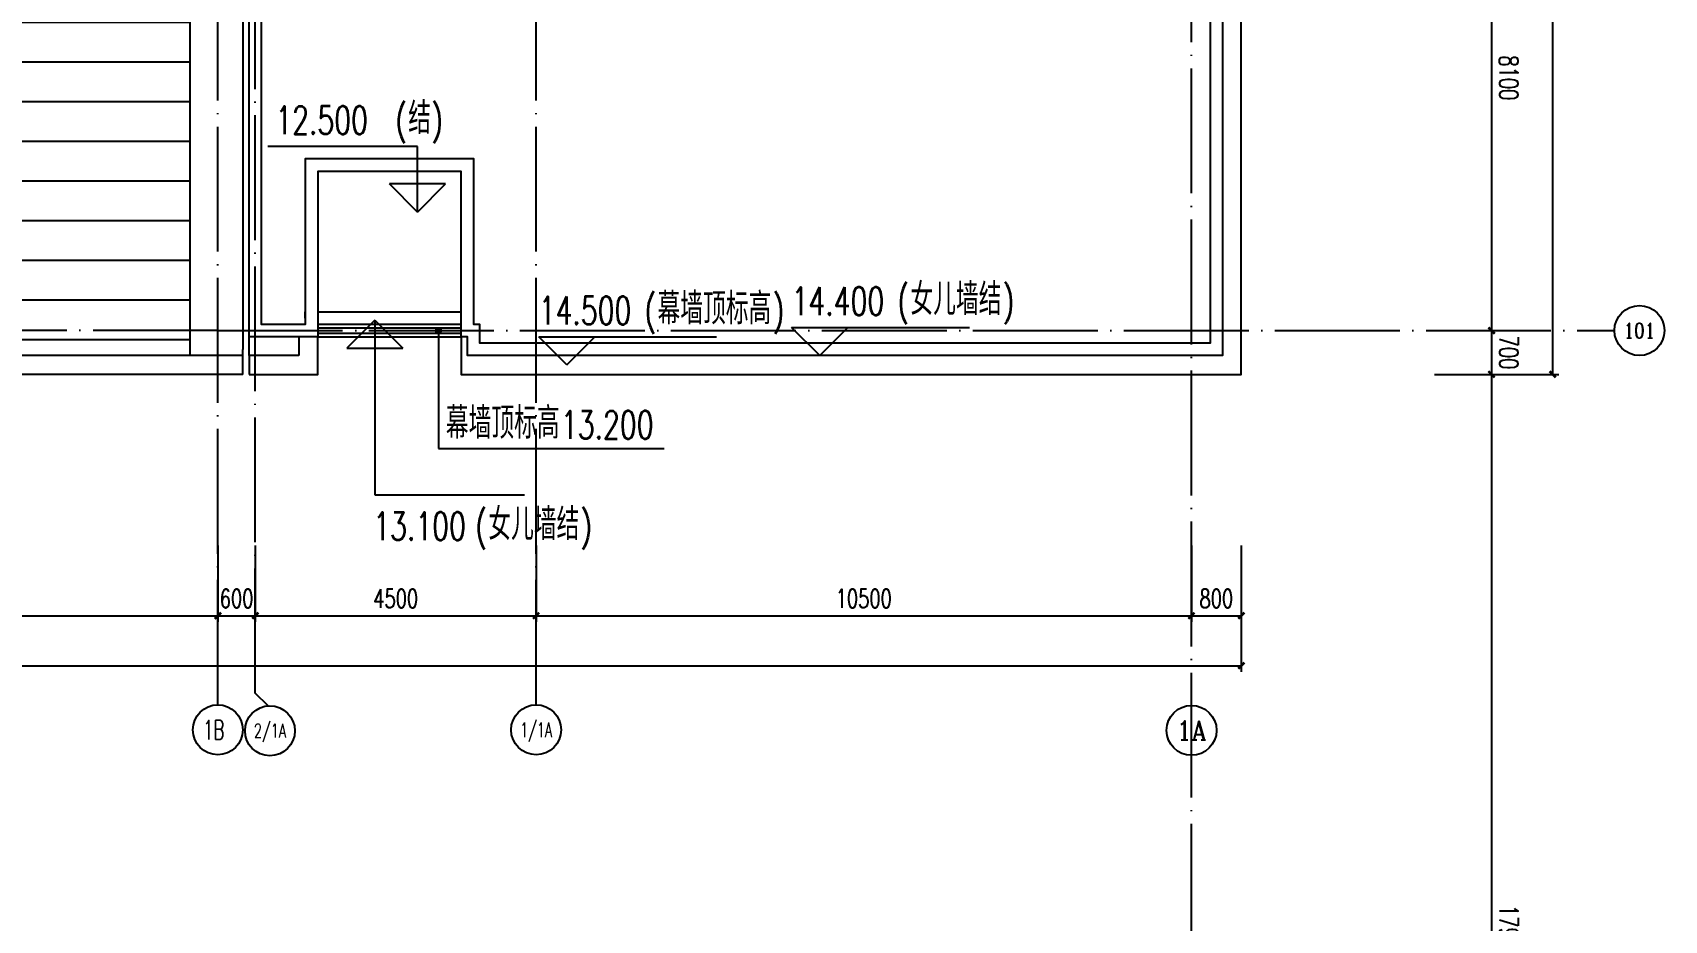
# Model space of a CAD drawing. Extents: x -555607 to 460190, y 498714 to 1664455.
# Drawn here: x 352578 to 378725, y 732373 to 746594 of the extents above; entities that cross this region are included whole.
import ezdxf
from ezdxf.enums import TextEntityAlignment as Align

# ---------------------------------------------------------------- set-up
doc = ezdxf.new("R2010")
doc.units = 0
doc.header["$LTSCALE"] = 1000
doc.header["$MEASUREMENT"] = 0
doc.linetypes.add('DOTE', pattern=[2.42, 2, -0.2, 0.02, -0.2])
doc.layers.get('Defpoints').update_dxf_attribs({"color": 210})
for name, color, linetype in [('A-AXIS-D', 1, 'Continuous'), ('A-AXIS-DOTE', 14, 'DOTE'), ('A-AXIS-SYMB', 3, 'Continuous'), ('A-DRAIN', 142, 'Continuous'), ('A-HATCH-2', 251, 'Continuous'), ('A-LIN-V', 9, 'Continuous'), ('A-SFCE', 30, 'Continuous'), ('A-WINDOW', 8, 'Continuous')]:
    doc.layers.add(name, color=color, linetype=linetype)
doc.styles.add('_TCH_AXIS', font='COMPLEX', dxfattribs={"bigfont": 'GBCBIG'})
doc.styles.add('_TCH_DIM', font='SIMPLEX', dxfattribs={"bigfont": 'GBCBIG'})
doc.styles.add('_TCH_DIM_T3', font='SIMPLEX', dxfattribs={"width": 0.705882, "bigfont": 'GBCBIG'})
doc.styles.add('A-DIM_T3', font='SIMPLEX', dxfattribs={"width": 0.705882, "bigfont": 'GBCBIG'})
doc.dimstyles.new('_TCH_ARCH&&100', dxfattribs={"dimtxt": 297.5, "dimasz": 100, "dimexe": 100, "dimexo": 100, "dimgap": 126.25, "dimtad": 1, "dimdec": 0, "dimzin": 0, "dimdsep": 46, "dimtxsty": '_TCH_DIM_T3', "dimblk": 'ARCHTICK', "dimcen": 0.09, "dimclrt": 7, "dimazin": 2, "dimtfac": 1, "dimtdec": 0, "dimtix": 1, "dimtmove": 2, "dimatfit": 3, "dimfxl": 100, "dimtolj": 1, "dimtzin": 0, "dimarcsym": 0})
doc.dimstyles.new('A-DIM&&100', dxfattribs={"dimtxt": 297.5, "dimasz": 100, "dimexe": 100, "dimexo": 100, "dimgap": 126.25, "dimtad": 1, "dimdec": 0, "dimzin": 0, "dimdsep": 46, "dimtxsty": 'A-DIM_T3', "dimblk": 'ARCHTICK', "dimcen": 0.09, "dimclrt": 7, "dimazin": 2, "dimtfac": 1, "dimtdec": 0, "dimtix": 1, "dimtmove": 2, "dimatfit": 3, "dimfxl": 1, "dimtolj": 1, "dimtzin": 0, "dimarcsym": 0})

# ---------------------------------------------------------------- blocks, each defined once
blk = doc.blocks.new('_ArchTick')
at = {"color": 0, "linetype": 'ByBlock', "const_width": 0.4}
blk.add_lwpolyline([(-0.5, -0.5), (0.5, 0.5)], dxfattribs=at)
blk = doc.blocks.new('*D339')
at = {"layer": 'A-AXIS-D', "color": 0, "lineweight": -2, "transparency": 16777216}
for p, q in [((375040, 749920), (376056, 749920)), ((375956, 749920), (375956, 741820)), ((375040, 741820), (376056, 741820))]:
    blk.add_line(p, q, dxfattribs=at)
at = {"layer": 'Defpoints', "color": 0, "transparency": 16777216}
for p in [(374940, 749920), (374940, 741820), (375956, 741820)]:
    blk.add_point(p, dxfattribs=at)
at = {"layer": 'A-AXIS-D', "color": 0, "lineweight": -2, "transparency": 16777216, "xscale": 100, "yscale": 100, "zscale": 100}
for p, rotation in [((375956, 749920), 90), ((375956, 741820), 270)]:
    blk.add_blockref('_ArchTick', p, dxfattribs=dict(at, rotation=rotation))
at = {"layer": 'A-AXIS-D', "color": 7, "transparency": 16777216, "insert": (376231, 745870), "char_height": 297.5, "attachment_point": 5, "rotation": 270, "style": 'A-DIM_T3'}
blk.add_mtext('\\A1;8100', dxfattribs=at)
blk = doc.blocks.new('*D340')
at = {"layer": 'A-AXIS-D', "color": 0, "lineweight": -2, "transparency": 16777216}
for p, q in [((375040, 741820), (376056, 741820)), ((375956, 741820), (375956, 741120)), ((375040, 741120), (376056, 741120))]:
    blk.add_line(p, q, dxfattribs=at)
at = {"layer": 'Defpoints', "color": 0, "transparency": 16777216}
for p in [(374940, 741820), (374940, 741120), (375956, 741120)]:
    blk.add_point(p, dxfattribs=at)
at = {"layer": 'A-AXIS-D', "color": 0, "lineweight": -2, "transparency": 16777216, "xscale": 100, "yscale": 100, "zscale": 100}
for p, rotation in [((375956, 741820), 90), ((375956, 741120), 270)]:
    blk.add_blockref('_ArchTick', p, dxfattribs=dict(at, rotation=rotation))
at = {"layer": 'A-AXIS-D', "color": 7, "transparency": 16777216, "insert": (376231, 741470), "char_height": 297.5, "attachment_point": 5, "rotation": 270, "style": 'A-DIM_T3'}
blk.add_mtext('\\A1;700', dxfattribs=at)
blk = doc.blocks.new('*D341')
at = {"layer": 'A-AXIS-D', "color": 0, "lineweight": -2, "transparency": 16777216}
for p, q in [((375040, 741120), (376056, 741120)), ((375956, 741120), (375956, 723220)), ((375040, 723220), (376056, 723220))]:
    blk.add_line(p, q, dxfattribs=at)
at = {"layer": 'Defpoints', "color": 0, "transparency": 16777216}
for p in [(374940, 741120), (374940, 723220), (375956, 723220)]:
    blk.add_point(p, dxfattribs=at)
at = {"layer": 'A-AXIS-D', "color": 0, "lineweight": -2, "transparency": 16777216, "xscale": 100, "yscale": 100, "zscale": 100}
for p, rotation in [((375956, 741120), 90), ((375956, 723220), 270)]:
    blk.add_blockref('_ArchTick', p, dxfattribs=dict(at, rotation=rotation))
at = {"layer": 'A-AXIS-D', "color": 7, "transparency": 16777216, "insert": (376231, 732170), "char_height": 297.5, "attachment_point": 5, "rotation": 270, "style": 'A-DIM_T3'}
blk.add_mtext('\\A1;17900', dxfattribs=at)
blk = doc.blocks.new('*D378')
at = {"layer": 'A-AXIS-D', "color": 0, "lineweight": -2, "transparency": 16777216}
for p, q in [((375140, 832520), (377035, 832520)), ((376935, 832520), (376935, 741120)), ((375140, 741120), (377035, 741120))]:
    blk.add_line(p, q, dxfattribs=at)
at = {"layer": 'Defpoints', "color": 0, "transparency": 16777216}
for p in [(375040, 832520), (375040, 741120), (376935, 741120)]:
    blk.add_point(p, dxfattribs=at)
at = {"layer": 'A-AXIS-D', "color": 0, "lineweight": -2, "transparency": 16777216, "xscale": 100, "yscale": 100, "zscale": 100}
for p, rotation in [((376935, 832520), 90), ((376935, 741120), 270)]:
    blk.add_blockref('_ArchTick', p, dxfattribs=dict(at, rotation=rotation))
at = {"layer": 'A-AXIS-D', "color": 7, "transparency": 16777216, "insert": (377210, 786820), "char_height": 297.5, "attachment_point": 5, "rotation": 270, "style": '_TCH_DIM_T3'}
blk.add_mtext('\\A1;91400', dxfattribs=at)
blk = doc.blocks.new('*D405')
at = {"layer": 'A-AXIS-D', "color": 0, "lineweight": -2, "transparency": 16777216}
for p, q in [((339046, 738380), (339046, 737153)), ((355546, 738380), (355546, 737153)), ((339046, 737253), (355546, 737253))]:
    blk.add_line(p, q, dxfattribs=at)
at = {"layer": 'Defpoints', "color": 0, "transparency": 16777216}
for p in [(339046, 738480), (355546, 738480), (355546, 737253)]:
    blk.add_point(p, dxfattribs=at)
at = {"layer": 'A-AXIS-D', "color": 0, "lineweight": -2, "transparency": 16777216, "xscale": 100, "yscale": 100, "zscale": 100, "rotation": 180}
blk.add_blockref('_ArchTick', (339046, 737253), dxfattribs=at)
at = {"layer": 'A-AXIS-D', "color": 0, "lineweight": -2, "transparency": 16777216, "xscale": 100, "yscale": 100, "zscale": 100}
blk.add_blockref('_ArchTick', (355546, 737253), dxfattribs=at)
at = {"layer": 'A-AXIS-D', "color": 7, "transparency": 16777216, "insert": (347296, 737528), "char_height": 297.5, "attachment_point": 5, "style": '_TCH_DIM_T3'}
blk.add_mtext('\\A1;16500', dxfattribs=at)
blk = doc.blocks.new('*D406')
at = {"layer": 'A-AXIS-D', "color": 0, "lineweight": -2, "transparency": 16777216}
for p, q in [((355546, 738380), (355546, 737153)), ((356146, 738380), (356146, 737153)), ((355546, 737253), (356146, 737253))]:
    blk.add_line(p, q, dxfattribs=at)
at = {"layer": 'Defpoints', "color": 0, "transparency": 16777216}
for p in [(355546, 738480), (356146, 738480), (356146, 737253)]:
    blk.add_point(p, dxfattribs=at)
at = {"layer": 'A-AXIS-D', "color": 0, "lineweight": -2, "transparency": 16777216, "xscale": 100, "yscale": 100, "zscale": 100, "rotation": 180}
blk.add_blockref('_ArchTick', (355546, 737253), dxfattribs=at)
at = {"layer": 'A-AXIS-D', "color": 0, "lineweight": -2, "transparency": 16777216, "xscale": 100, "yscale": 100, "zscale": 100}
blk.add_blockref('_ArchTick', (356146, 737253), dxfattribs=at)
at = {"layer": 'A-AXIS-D', "color": 7, "transparency": 16777216, "insert": (355846, 737528), "char_height": 297.5, "attachment_point": 5, "style": '_TCH_DIM_T3'}
blk.add_mtext('\\A1;600', dxfattribs=at)
blk = doc.blocks.new('*D407')
at = {"layer": 'A-AXIS-D', "color": 0, "lineweight": -2, "transparency": 16777216}
for p, q in [((356146, 738380), (356146, 737153)), ((360646, 738380), (360646, 737153)), ((356146, 737253), (360646, 737253))]:
    blk.add_line(p, q, dxfattribs=at)
at = {"layer": 'Defpoints', "color": 0, "transparency": 16777216}
for p in [(356146, 738480), (360646, 738480), (360646, 737253)]:
    blk.add_point(p, dxfattribs=at)
at = {"layer": 'A-AXIS-D', "color": 0, "lineweight": -2, "transparency": 16777216, "xscale": 100, "yscale": 100, "zscale": 100, "rotation": 180}
blk.add_blockref('_ArchTick', (356146, 737253), dxfattribs=at)
at = {"layer": 'A-AXIS-D', "color": 0, "lineweight": -2, "transparency": 16777216, "xscale": 100, "yscale": 100, "zscale": 100}
blk.add_blockref('_ArchTick', (360646, 737253), dxfattribs=at)
at = {"layer": 'A-AXIS-D', "color": 7, "transparency": 16777216, "insert": (358396, 737528), "char_height": 297.5, "attachment_point": 5, "style": '_TCH_DIM_T3'}
blk.add_mtext('\\A1;4500', dxfattribs=at)
blk = doc.blocks.new('*D408')
at = {"layer": 'A-AXIS-D', "color": 0, "lineweight": -2, "transparency": 16777216}
for p, q in [((360646, 738380), (360646, 737153)), ((371146, 738380), (371146, 737153)), ((360646, 737253), (371146, 737253))]:
    blk.add_line(p, q, dxfattribs=at)
at = {"layer": 'Defpoints', "color": 0, "transparency": 16777216}
for p in [(360646, 738480), (371146, 738480), (371146, 737253)]:
    blk.add_point(p, dxfattribs=at)
at = {"layer": 'A-AXIS-D', "color": 0, "lineweight": -2, "transparency": 16777216, "xscale": 100, "yscale": 100, "zscale": 100, "rotation": 180}
blk.add_blockref('_ArchTick', (360646, 737253), dxfattribs=at)
at = {"layer": 'A-AXIS-D', "color": 0, "lineweight": -2, "transparency": 16777216, "xscale": 100, "yscale": 100, "zscale": 100}
blk.add_blockref('_ArchTick', (371146, 737253), dxfattribs=at)
at = {"layer": 'A-AXIS-D', "color": 7, "transparency": 16777216, "insert": (365896, 737528), "char_height": 297.5, "attachment_point": 5, "style": '_TCH_DIM_T3'}
blk.add_mtext('\\A1;10500', dxfattribs=at)
blk = doc.blocks.new('*D409')
at = {"layer": 'A-AXIS-D', "color": 0, "lineweight": -2, "transparency": 16777216}
for p, q in [((371146, 738380), (371146, 737153)), ((371946, 738380), (371946, 737153)), ((371146, 737253), (371946, 737253))]:
    blk.add_line(p, q, dxfattribs=at)
at = {"layer": 'Defpoints', "color": 0, "transparency": 16777216}
for p in [(371146, 738480), (371946, 738480), (371946, 737253)]:
    blk.add_point(p, dxfattribs=at)
at = {"layer": 'A-AXIS-D', "color": 0, "lineweight": -2, "transparency": 16777216, "xscale": 100, "yscale": 100, "zscale": 100, "rotation": 180}
blk.add_blockref('_ArchTick', (371146, 737253), dxfattribs=at)
at = {"layer": 'A-AXIS-D', "color": 0, "lineweight": -2, "transparency": 16777216, "xscale": 100, "yscale": 100, "zscale": 100}
blk.add_blockref('_ArchTick', (371946, 737253), dxfattribs=at)
at = {"layer": 'A-AXIS-D', "color": 7, "transparency": 16777216, "insert": (371546, 737528), "char_height": 297.5, "attachment_point": 5, "style": '_TCH_DIM_T3'}
blk.add_mtext('\\A1;800', dxfattribs=at)
blk = doc.blocks.new('*D410')
at = {"layer": 'A-AXIS-D', "color": 0, "lineweight": -2, "transparency": 16777216}
for p, q in [((245446, 738280), (245446, 736353)), ((371946, 738280), (371946, 736353)), ((245446, 736453), (371946, 736453))]:
    blk.add_line(p, q, dxfattribs=at)
at = {"layer": 'Defpoints', "color": 0, "transparency": 16777216}
for p in [(245446, 738380), (371946, 738380), (371946, 736453)]:
    blk.add_point(p, dxfattribs=at)
at = {"layer": 'A-AXIS-D', "color": 0, "lineweight": -2, "transparency": 16777216, "xscale": 100, "yscale": 100, "zscale": 100, "rotation": 180}
blk.add_blockref('_ArchTick', (245446, 736453), dxfattribs=at)
at = {"layer": 'A-AXIS-D', "color": 0, "lineweight": -2, "transparency": 16777216, "xscale": 100, "yscale": 100, "zscale": 100}
blk.add_blockref('_ArchTick', (371946, 736453), dxfattribs=at)
at = {"layer": 'A-AXIS-D', "color": 7, "transparency": 16777216, "insert": (308696, 736728), "char_height": 297.5, "attachment_point": 5, "style": '_TCH_DIM_T3'}
blk.add_mtext('\\A1;126500', dxfattribs=at)

msp = doc.modelspace()

# ---------------------------------------------------------------- hatches: boundary and pattern name
at = {"layer": 'A-HATCH-2'}
h = msp.add_hatch(dxfattribs=at)
h.set_pattern_fill('ANSI31', color=250, scale=400, angle=135)
h.set_pattern_definition([(180, (0, 0), (-6e-14, -635), [])])
h.paths.add_polyline_path([(355095.8, 832220), (347295.8, 832220), (347295.8, 830430), (347350.6, 746374.3), (347295.8, 741420), (355095.8, 741420)])

# ---------------------------------------------------------------- linework, layer by layer
at = {"layer": 'A-AXIS-D'}
for centre in [(378325.1, 741821.1), (355545.8, 735426.1), (356380.9, 735410), (360645.8, 735426.1), (371149.1, 735417)]:
    msp.add_circle(centre, 400, dxfattribs=at)
at = {"layer": 'A-AXIS-DOTE', "color": 250}
for p, q in [((355545.8, 735826.1), (355545.8, 841426.4)), ((360645.8, 735826.1), (360645.8, 841482.3)), ((371145.8, 540740), (371145.8, 841482.3)), ((356145.8, 736010), (356145.8, 841220)), ((355545.8, 741820), (237953.6, 741820)), ((355545.8, 741820), (377925.1, 741820)), ((356350.7, 735808.9), (356145.8, 736010))]:
    msp.add_line(p, q, dxfattribs=at)
at = {"layer": 'A-AXIS-SYMB', "color": 8}
for p, q in [((358745.8, 744770), (356345.8, 744770)), ((358745.8, 743720), (358745.8, 744770)), ((358745.8, 743720), (358295.8, 744170)), ((359195.8, 744170), (358295.8, 744170)), ((358745.8, 743720), (359195.8, 744170)), ((358060, 741990), (357610, 741540)), ((358060, 741990), (358510, 741540)), ((358060, 741990), (358060, 739190)), ((359080, 741820), (359080, 739930)), ((365190, 741420), (364740, 741870)), ((364740, 741870), (367590, 741870)), ((365190, 741420), (365640, 741870)), ((357610, 741540), (358510, 741540)), ((361137.4, 741270), (360687.4, 741720)), ((360687.4, 741720), (363537.4, 741720)), ((361137.4, 741270), (361587.4, 741720)), ((359080, 739930), (362700, 739930)), ((358060, 739190), (360460, 739190))]:
    msp.add_line(p, q, dxfattribs=at)
at = {"layer": 'A-AXIS-SYMB', "color": 8, "const_width": 60}
msp.add_lwpolyline([(359080, 741850, 1), (359080, 741790, 1)], format="xyb", close=True, dxfattribs=at)
at = {"layer": 'A-DRAIN'}
msp.add_lwpolyline([(356045.8, 741120), (357145.8, 741120), (357145.8, 741720), (359445.8, 741720), (359445.8, 741120), (371945.8, 741120), (371945.8, 832520), (359445.8, 832520), (359445.8, 831920), (357145.8, 831920), (357145.8, 832520), (356045.8, 832520)], dxfattribs=at)
at = {"layer": 'A-LIN-V', "color": 8}
for p, q in [((356045.8, 741420), (356045.8, 741720)), ((356845.8, 741720), (356845.8, 741420)), ((356845.8, 741420), (356045.8, 741420))]:
    msp.add_line(p, q, dxfattribs=at)
msp.add_lwpolyline([(355095.8, 832220), (355095.8, 741420)], dxfattribs=at)
at = {"layer": 'A-SFCE', "color": 8}
for p, q in [((356845.8, 741720), (356045.8, 741720)), ((355945.8, 741120), (355945.8, 741520))]:
    msp.add_line(p, q, dxfattribs=at)
for points in [[(355945.8, 832220), (355945.8, 741520)], [(359445.8, 741920), (359445.8, 744370), (357145.8, 744370), (357145.8, 741720), (356845.8, 741720), (356845.8, 741720), (356045.8, 741720), (356045.8, 832020)], [(363245.8, 832020), (371445.8, 832020), (371445.8, 821220), (371045.8, 821220), (371045.8, 818120), (371445.8, 818120), (371445.8, 783120), (371045.8, 783120), (371045.8, 774320), (371445.8, 774320), (371445.8, 741620), (359745.8, 741620), (359745.8, 741920), (359645.8, 741920), (359645.8, 744570), (356945.8, 744570), (356945.8, 741920), (356645.8, 741920), (356645.8, 741920), (356245.8, 741920), (356245.8, 749670)], [(371445.8, 832020), (371445.8, 821220), (368945.8, 821220), (368945.8, 818120), (371445.8, 818120), (371445.8, 783120), (368945.8, 783120), (368945.8, 774320), (371445.8, 774320), (371445.8, 741620)], [(371645.8, 818320), (371645.8, 782920), (371345.8, 782920), (371345.8, 774520), (371645.8, 774520), (371645.8, 741420), (359545.8, 741420), (359545.8, 741720), (359445.8, 741720), (359445.8, 741920), (357160, 741920)], [(355945.9, 741120), (245445.9, 741120), (245445.9, 757820)], [(355945.9, 741420), (245745.9, 741420), (245745.9, 757520)], [(356945.8, 742020), (356945.8, 742120)], [(357145.8, 742120), (359445.8, 742120)]]:
    msp.add_lwpolyline(points, dxfattribs=at)
at = {"layer": 'A-WINDOW'}
for p, q in [((359445.8, 741920), (357145.8, 741920)), ((359445.8, 741860), (357145.8, 741860)), ((357145.8, 741780), (359445.8, 741780)), ((357145.8, 741720), (359445.8, 741720)), ((356045.8, 741420), (356045.8, 741120))]:
    msp.add_line(p, q, dxfattribs=at)

# ---------------------------------------------------------------- texts
at = {"layer": 'A-AXIS-D', "color": 7, "style": '_TCH_AXIS'}
for s, height, p, p2 in [('101', 241.21, (378072.4, 741700.5), (378577.8, 741700.5)), ('1A', 300.65, (370912.9, 735266.7), (371385.3, 735266.7))]:
    msp.add_text(s, height=height, dxfattribs=at).set_placement(p, p2, align=Align.FIT)
for s, height, width, p, p2 in [('1B ', 307.25, 0.551724, (355311.7, 735272.5), (355779.9, 735272.5)), ('2/1A', 219.77, 0.65625, (356123.4, 735300.1), (356638.5, 735300.1)), ('1/1A', 232.83, 0.65625, (360391.2, 735309.7), (360900.5, 735309.7))]:
    msp.add_text(s, height=height, dxfattribs=dict(at, width=width)).set_placement(p, p2, align=Align.FIT)
at = {"layer": 'A-AXIS-SYMB', "color": 8, "style": '_TCH_DIM', "width": 0.705882}
for s, height, p in [('(', 446.2, (358386.6, 744970)), (')', 446.2, (358965.2, 744970)), ('12.500', 446.25, (356466.6, 744970)), ('(', 446.2, (366434.2, 742070)), (')', 446.2, (368118.7, 742070)), ('14.500', 446.25, (360686.6, 741920)), ('(', 446.2, (362381.6, 741920)), (')', 446.2, (364434.7, 741920)), ('14.400', 446.25, (364739.2, 742070)), ('13.200', 446.25, (361042.5, 740087.5)), ('(', 446.2, (359670, 738465)), (')', 446.2, (361354.5, 738465)), ('13.100', 446.25, (358035, 738465))]:
    msp.add_text(s, height=height, dxfattribs=at).set_placement(p)
at = {"layer": 'A-AXIS-SYMB', "color": 8, "style": '_TCH_DIM'}
for s, height, p in [('结', 506.4, (358596.6, 744970)), ('女儿墙结', 506.38, (366644.2, 742070)), ('幕墙顶标高', 506.38, (362591.6, 741920)), ('幕墙顶标高', 506.38, (359199.4, 740087.5)), ('女儿墙结', 506.38, (359880, 738465))]:
    msp.add_text(s, height=height, dxfattribs=at).set_placement(p)

# ---------------------------------------------------------------- dimensions: what is measured, and where the dimension line sits
at = {"layer": 'A-AXIS-D'}
for base, p1, p2, text, dimstyle, picture, middle in [((376935.5, 741120), (375040, 832520), (375040, 741120), '91400', '_TCH_ARCH&&100', '*D378', (377210.5, 786820)), ((375955.8, 741820), (374940, 749920), (374940, 741820), '8100', 'A-DIM&&100', '*D339', (376230.8, 745870)), ((375955.8, 741120), (374940, 741820), (374940, 741120), '700', 'A-DIM&&100', '*D340', (376230.8, 741470)), ((375955.8, 723220), (374940, 741120), (374940, 723220), '17900', 'A-DIM&&100', '*D341', (376230.8, 732170))]:
    dim = msp.add_linear_dim(base=base, p1=p1, p2=p2, angle=270, text=text, dimstyle=dimstyle, dxfattribs=at)
    dim.commit()
    dim.dimension.update_dxf_attribs({"geometry": picture, "text_midpoint": middle, "dimtype": 129, "text_rotation": 270})
for base, p1, p2, text, picture, middle in [((355545.8, 737253.3), (339045.8, 738480), (355545.8, 738480), '16500', '*D405', (347295.8, 737528.3)), ((356145.8, 737253.3), (355545.8, 738480), (356145.8, 738480), '600', '*D406', (355845.8, 737528.3)), ((360645.8, 737253.3), (356145.8, 738480), (360645.8, 738480), '4500', '*D407', (358395.8, 737528.3)), ((371145.8, 737253.3), (360645.8, 738480), (371145.8, 738480), '10500', '*D408', (365895.8, 737528.3)), ((371945.8, 737253.3), (371145.8, 738480), (371945.8, 738480), '800', '*D409', (371545.8, 737528.3)), ((371945.8, 736453.3), (245445.8, 738380), (371945.8, 738380), '126500', '*D410', (308695.8, 736728.3))]:
    dim = msp.add_linear_dim(base=base, p1=p1, p2=p2, angle=0, text=text, dimstyle='_TCH_ARCH&&100', dxfattribs=at)
    dim.commit()
    dim.dimension.update_dxf_attribs({"geometry": picture, "text_midpoint": middle, "dimtype": 129})

doc.saveas('drawing.dxf')
